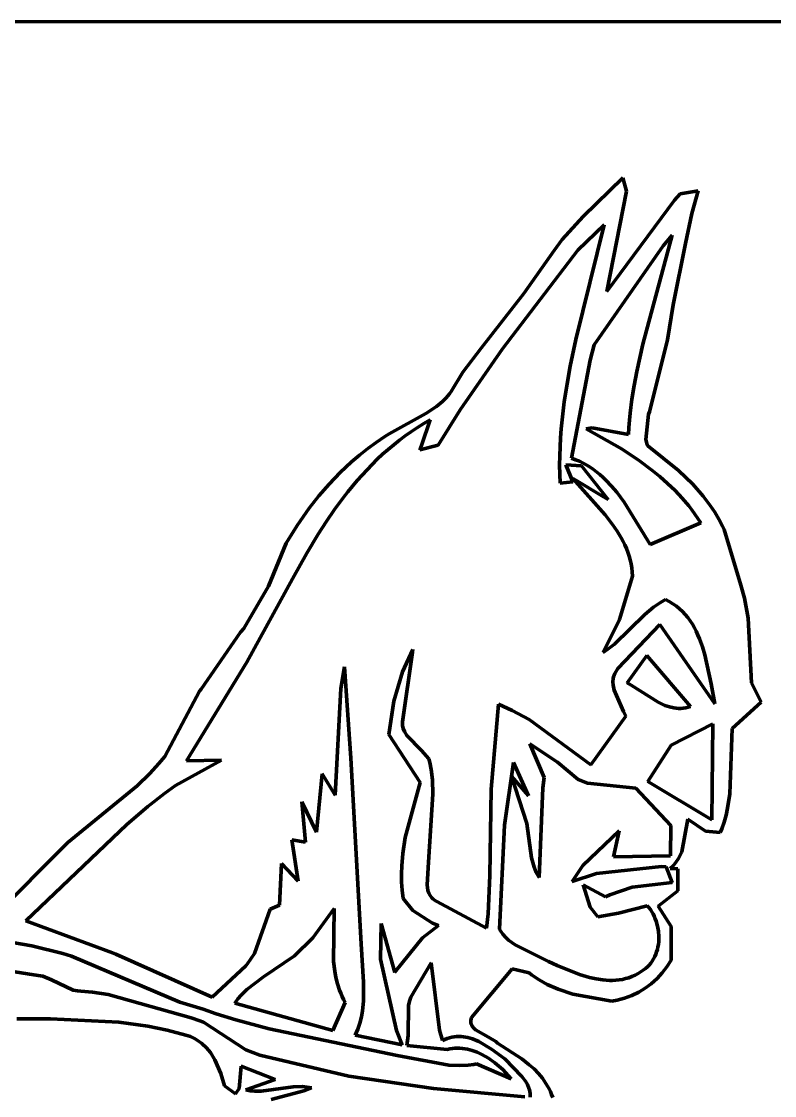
# Model space of a CAD drawing. Header units: millimetres. Extents: x 0 to 8.3, y 0 to 11.7.
# Drawn here: x 2.17 to 3.887, y 9.232 to 11.681 of the extents above; entities that cross this region are included whole.
import ezdxf

# ---------------------------------------------------------------- set-up
doc = ezdxf.new("R2010")
doc.units = ezdxf.units.MM
doc.layers.add('color#000000ff', color=7, linetype='CONTINUOUS', lineweight=100)
doc.layers.add('color#ffffffff', color=7, linetype='CONTINUOUS', lineweight=100)

msp = doc.modelspace()

# ---------------------------------------------------------------- linework, layer by layer
at = {"layer": 'color#000000ff'}
for p, q in [((3.4505, 11.2361), (3.5409, 11.3239)), ((3.5409, 11.3239), (3.5491, 11.2937)), ((3.5491, 11.2937), (3.5045, 11.0647)), ((3.6587, 11.2733), (3.6714, 11.2877)), ((3.6714, 11.2877), (3.7125, 11.2948)), ((3.7125, 11.2948), (3.6981, 11.243)), ((3.5045, 11.0647), (3.6587, 11.2733)), ((3.6981, 11.243), (3.6837, 11.1741)), ((3.403, 11.1837), (3.4505, 11.2361)), ((3.4339, 10.9557), (3.4988, 11.2168)), ((3.4988, 11.2168), (3.4385, 11.1595)), ((3.5869, 10.9451), (3.6536, 11.1935)), ((3.6536, 11.1935), (3.633, 11.1694)), ((3.3846, 11.1582), (3.403, 11.1837)), ((3.633, 11.1694), (3.4754, 10.9434)), ((3.6837, 11.1741), (3.6559, 11.0348)), ((3.4385, 11.1595), (3.2666, 10.9345)), ((3.3156, 11.0601), (3.3846, 11.1582)), ((3.2179, 10.936), (3.3156, 11.0601)), ((3.6559, 11.0348), (3.6429, 10.9546)), ((3.4212, 10.8949), (3.4339, 10.9557)), ((3.5726, 10.8825), (3.5869, 10.9451)), ((3.6429, 10.9546), (3.6016, 10.7909)), ((3.2666, 10.9345), (3.1698, 10.795)), ((3.1759, 10.8808), (3.2179, 10.936)), ((3.4754, 10.9434), (3.4669, 10.9081)), ((3.4669, 10.9081), (3.4239, 10.685)), ((3.1493, 10.837), (3.1759, 10.8808)), ((3.4138, 10.8542), (3.4212, 10.8949)), ((3.5666, 10.851), (3.5726, 10.8825)), ((3.4076, 10.8134), (3.4138, 10.8542)), ((3.5615, 10.8193), (3.5666, 10.851)), ((3.1297, 10.8143), (3.138, 10.8227)), ((3.138, 10.8227), (3.1457, 10.832)), ((3.1457, 10.832), (3.1493, 10.837)), ((3.0915, 10.7868), (3.1162, 10.8029)), ((3.1162, 10.8029), (3.1297, 10.8143)), ((3.4049, 10.7929), (3.4076, 10.8134)), ((3.5575, 10.7874), (3.5615, 10.8193)), ((3.0083, 10.7405), (3.0915, 10.7868)), ((3.1698, 10.795), (3.1195, 10.715)), ((3.4026, 10.7724), (3.4049, 10.7929)), ((3.5559, 10.7713), (3.5575, 10.7874)), ((3.5993, 10.7853), (3.5935, 10.7275)), ((3.6016, 10.7909), (3.5993, 10.7853)), ((3.0728, 10.7551), (3.0587, 10.7458)), ((3.0871, 10.764), (3.0728, 10.7551)), ((3.0815, 10.714), (3.1019, 10.7725)), ((3.1019, 10.7725), (3.0871, 10.764)), ((3.3991, 10.7313), (3.4006, 10.7519)), ((3.4006, 10.7519), (3.4026, 10.7724)), ((3.4577, 10.7519), (3.4713, 10.7539)), ((3.5395, 10.7053), (3.4577, 10.7519)), ((3.4713, 10.7539), (3.5538, 10.7391)), ((3.5538, 10.7391), (3.5547, 10.7552)), ((3.5547, 10.7552), (3.5559, 10.7713)), ((2.9783, 10.721), (2.9981, 10.7342)), ((2.9981, 10.7342), (3.0083, 10.7405)), ((3.0316, 10.7261), (3.0185, 10.7156)), ((3.045, 10.7361), (3.0316, 10.7261)), ((3.0587, 10.7458), (3.045, 10.7361)), ((3.3979, 10.7107), (3.3991, 10.7313)), ((3.5935, 10.7275), (3.5968, 10.7157)), ((2.9404, 10.6921), (2.9591, 10.707)), ((2.9591, 10.707), (2.9783, 10.721)), ((3.0058, 10.7049), (2.9933, 10.6938)), ((3.0185, 10.7156), (3.0058, 10.7049)), ((3.1195, 10.715), (3.078, 10.7038)), ((3.078, 10.7038), (3.0815, 10.714)), ((3.3972, 10.6901), (3.3979, 10.7107)), ((3.5789, 10.6792), (3.5395, 10.7053)), ((3.5968, 10.7157), (3.5979, 10.7135)), ((3.5979, 10.7135), (3.6683, 10.6571)), ((2.8963, 10.6521), (2.9223, 10.6766)), ((2.9223, 10.6766), (2.9404, 10.6921)), ((2.9811, 10.6824), (2.9692, 10.6707)), ((2.9933, 10.6938), (2.9811, 10.6824)), ((3.3969, 10.6694), (3.3972, 10.6901)), ((3.4239, 10.685), (3.433, 10.6816)), ((3.433, 10.6816), (3.4419, 10.6779)), ((3.4419, 10.6779), (3.4504, 10.6737)), ((3.6073, 10.658), (3.5789, 10.6792)), ((2.8715, 10.6261), (2.8963, 10.6521)), ((2.9576, 10.6587), (2.9463, 10.6464)), ((2.9692, 10.6707), (2.9576, 10.6587)), ((3.3971, 10.6486), (3.3969, 10.6694)), ((3.4471, 10.6678), (3.4111, 10.6702)), ((3.4111, 10.6702), (3.4269, 10.6314)), ((3.5079, 10.5905), (3.4471, 10.6678)), ((3.4504, 10.6737), (3.4586, 10.6691)), ((3.4586, 10.6691), (3.4665, 10.6642)), ((3.4665, 10.6642), (3.4742, 10.659)), ((3.4742, 10.659), (3.4816, 10.6534)), ((3.4816, 10.6534), (3.4887, 10.6476)), ((3.6255, 10.6431), (3.6073, 10.658)), ((3.6683, 10.6571), (3.7006, 10.6255)), ((2.9352, 10.6338), (2.9244, 10.6211)), ((2.9463, 10.6464), (2.9352, 10.6338)), ((3.3978, 10.6279), (3.3971, 10.6486)), ((3.4269, 10.6314), (3.3978, 10.6279)), ((3.5006, 10.5561), (3.4272, 10.639)), ((3.4272, 10.639), (3.4341, 10.6348)), ((3.4341, 10.6348), (3.4932, 10.5993)), ((3.4887, 10.6476), (3.4956, 10.6414)), ((3.4956, 10.6414), (3.5023, 10.635)), ((3.5023, 10.635), (3.5151, 10.6215)), ((3.6431, 10.6275), (3.6255, 10.6431)), ((3.66, 10.6111), (3.6431, 10.6275)), ((2.8481, 10.599), (2.8715, 10.6261)), ((2.9138, 10.6081), (2.9034, 10.5948)), ((2.9244, 10.6211), (2.9138, 10.6081)), ((3.5151, 10.6215), (3.5271, 10.6072)), ((3.5271, 10.6072), (3.5439, 10.5844)), ((3.6761, 10.5941), (3.66, 10.6111)), ((3.7006, 10.6255), (3.7243, 10.5983)), ((2.826, 10.5708), (2.8481, 10.599)), ((2.9034, 10.5948), (2.8835, 10.5678)), ((3.4932, 10.5993), (3.5079, 10.5905)), ((3.5439, 10.5844), (3.6033, 10.4883)), ((3.6913, 10.5762), (3.6761, 10.5941)), ((3.7243, 10.5983), (3.7405, 10.5768)), ((2.7986, 10.5318), (2.826, 10.5708)), ((2.8835, 10.5678), (2.8644, 10.5401)), ((3.5177, 10.5341), (3.5006, 10.5561)), ((3.6986, 10.5669), (3.6913, 10.5762)), ((3.7056, 10.5574), (3.6986, 10.5669)), ((3.7124, 10.5477), (3.7056, 10.5574)), ((3.7405, 10.5768), (3.7505, 10.5618)), ((3.7505, 10.5618), (3.7597, 10.5463)), ((2.7735, 10.4915), (2.7986, 10.5318)), ((2.8644, 10.5401), (2.8462, 10.5118)), ((3.5281, 10.5189), (3.5177, 10.5341)), ((3.6033, 10.4883), (3.719, 10.5378)), ((3.719, 10.5378), (3.7124, 10.5477)), ((3.7597, 10.5463), (3.7681, 10.5303)), ((3.7681, 10.5303), (3.772, 10.5221)), ((2.8462, 10.5118), (2.8202, 10.4686)), ((3.5376, 10.5033), (3.5281, 10.5189)), ((3.772, 10.5221), (3.8098, 10.3955)), ((2.7329, 10.3936), (2.7735, 10.4915)), ((3.5418, 10.4953), (3.5376, 10.5033)), ((3.5458, 10.4871), (3.5418, 10.4953)), ((3.5494, 10.4789), (3.5458, 10.4871)), ((2.8202, 10.4686), (2.788, 10.41)), ((3.5527, 10.4704), (3.5494, 10.4789)), ((3.5555, 10.4618), (3.5527, 10.4704)), ((3.558, 10.4531), (3.5555, 10.4618)), ((3.56, 10.4441), (3.558, 10.4531)), ((3.5615, 10.435), (3.56, 10.4441)), ((3.5625, 10.4257), (3.5615, 10.435)), ((2.788, 10.41), (2.6834, 10.2198)), ((3.5332, 10.3175), (3.5631, 10.4162)), ((3.5631, 10.4162), (3.5625, 10.4257)), ((2.677, 10.2964), (2.7329, 10.3936)), ((3.8098, 10.3955), (3.8185, 10.3656)), ((3.6381, 10.3626), (3.6268, 10.3562)), ((3.647, 10.3581), (3.6381, 10.3626)), ((3.6553, 10.353), (3.647, 10.3581)), ((3.8185, 10.3656), (3.8272, 10.32)), ((3.611, 10.3453), (3.5915, 10.3287)), ((3.6268, 10.3562), (3.611, 10.3453)), ((3.6631, 10.3476), (3.6553, 10.353)), ((3.6703, 10.3417), (3.6631, 10.3476)), ((3.6771, 10.3354), (3.6703, 10.3417)), ((3.6834, 10.3287), (3.6771, 10.3354)), ((3.4959, 10.2423), (3.5332, 10.3175)), ((3.5915, 10.3287), (3.5222, 10.261)), ((3.6892, 10.3216), (3.6834, 10.3287)), ((3.6946, 10.3142), (3.6892, 10.3216)), ((3.6996, 10.3065), (3.6946, 10.3142)), ((3.8272, 10.32), (3.8341, 10.1731)), ((2.5792, 10.1586), (2.6689, 10.288)), ((2.6689, 10.288), (2.677, 10.2964)), ((3.53, 10.2052), (3.6253, 10.306)), ((3.6253, 10.306), (3.7512, 10.1249)), ((3.7042, 10.2986), (3.6996, 10.3065)), ((3.7085, 10.2903), (3.7042, 10.2986)), ((3.7124, 10.2818), (3.7085, 10.2903)), ((3.5222, 10.261), (3.5068, 10.2493)), ((3.716, 10.2732), (3.7124, 10.2818)), ((3.7224, 10.2552), (3.716, 10.2732)), ((3.0613, 10.2431), (3.0382, 10.0837)), ((3.0387, 10.1979), (3.062, 10.2488)), ((3.062, 10.2488), (3.0613, 10.2431)), ((3.5068, 10.2493), (3.4959, 10.2423)), ((3.5957, 10.2351), (3.5509, 10.1728)), ((3.6957, 10.1188), (3.5957, 10.2351)), ((3.7279, 10.2367), (3.7224, 10.2552)), ((3.7422, 10.1704), (3.7279, 10.2367)), ((2.6834, 10.2198), (2.5457, 9.9947)), ((2.8976, 10.1599), (2.906, 10.2097)), ((2.906, 10.2097), (2.9209, 10.0009)), ((3.0185, 10.131), (3.0387, 10.1979)), ((3.5193, 10.1829), (3.5201, 10.1867)), ((3.5201, 10.1867), (3.5213, 10.1904)), ((3.5213, 10.1904), (3.5229, 10.1941)), ((3.5229, 10.1941), (3.5249, 10.1979)), ((3.5249, 10.1979), (3.5272, 10.2015)), ((3.5272, 10.2015), (3.53, 10.2052)), ((3.5185, 10.1753), (3.5193, 10.1829)), ((3.5188, 10.1677), (3.5185, 10.1753)), ((3.5211, 10.1563), (3.5188, 10.1677)), ((3.5509, 10.1728), (3.5601, 10.1675)), ((3.5601, 10.1675), (3.6219, 10.1284)), ((3.7512, 10.1249), (3.7422, 10.1704)), ((3.8341, 10.1731), (3.8562, 10.1286)), ((2.4962, 10.0048), (2.5758, 10.1536)), ((2.5758, 10.1536), (2.5792, 10.1586)), ((2.8847, 9.917), (2.8976, 10.1599)), ((3.5428, 10.1075), (3.5211, 10.1563)), ((3.007, 10.0549), (3.0185, 10.131)), ((3.2405, 9.9308), (3.2571, 10.1242)), ((3.2571, 10.1242), (3.289, 10.11)), ((3.6219, 10.1284), (3.6369, 10.1215)), ((3.6369, 10.1215), (3.6471, 10.1181)), ((3.6471, 10.1181), (3.6576, 10.1157)), ((3.6576, 10.1157), (3.6628, 10.115)), ((3.6628, 10.115), (3.6682, 10.1147)), ((3.6682, 10.1147), (3.6736, 10.1147)), ((3.6736, 10.1147), (3.679, 10.1151)), ((3.679, 10.1151), (3.6845, 10.1159)), ((3.6845, 10.1159), (3.6901, 10.1171)), ((3.6901, 10.1171), (3.6957, 10.1188)), ((3.8562, 10.1286), (3.7907, 10.0685)), ((3.289, 10.11), (3.3272, 10.089)), ((3.3272, 10.089), (3.4684, 9.9859)), ((3.4684, 9.9859), (3.5475, 10.0969)), ((3.5475, 10.0969), (3.5428, 10.1075)), ((3.0382, 10.0837), (3.0384, 10.0797)), ((3.0384, 10.0797), (3.0388, 10.0758)), ((3.0388, 10.0758), (3.0404, 10.0686)), ((3.0404, 10.0686), (3.0429, 10.0618)), ((3.7463, 10.0792), (3.651, 10.0304)), ((3.7442, 9.8604), (3.7463, 10.0792)), ((3.7907, 10.0685), (3.7847, 9.9198)), ((3.0791, 9.9459), (3.007, 10.0549)), ((3.0429, 10.0618), (3.0482, 10.0526)), ((3.0482, 10.0526), (3.0818, 10.0187)), ((3.0818, 10.0187), (3.0987, 9.9996)), ((3.3289, 10.0336), (3.3617, 9.9568)), ((3.3921, 9.9922), (3.3289, 10.0336)), ((3.651, 10.0304), (3.5978, 9.9476)), ((2.4831, 9.989), (2.4962, 10.0048)), ((2.6256, 9.9969), (2.5212, 9.939)), ((2.5457, 9.9947), (2.6256, 9.9969)), ((2.9209, 10.0009), (2.9439, 9.5782)), ((3.0987, 9.9996), (3.1006, 9.9916)), ((3.1006, 9.9916), (3.1037, 9.9756)), ((3.2919, 9.9912), (3.2713, 9.848)), ((3.3256, 9.9155), (3.2919, 9.9912)), ((3.4389, 9.9522), (3.3921, 9.9922)), ((2.4331, 9.9383), (2.4624, 9.9665)), ((2.4624, 9.9665), (2.4831, 9.989)), ((2.8426, 9.8327), (2.8553, 9.9656)), ((2.8553, 9.9656), (2.8847, 9.917)), ((3.1037, 9.9756), (3.1066, 9.9514)), ((3.045, 9.8201), (3.0791, 9.9459)), ((3.1066, 9.9514), (3.1079, 9.9189)), ((3.3221, 9.852), (3.2875, 9.9604)), ((3.2875, 9.9604), (3.3256, 9.9155)), ((3.3617, 9.9568), (3.3585, 9.9334)), ((3.4604, 9.9443), (3.4389, 9.9522)), ((3.5703, 9.933), (3.4604, 9.9443)), ((3.5978, 9.9476), (3.7442, 9.8604)), ((2.2756, 9.8089), (2.4331, 9.9383)), ((2.4954, 9.9202), (2.4579, 9.8909)), ((2.5212, 9.939), (2.4954, 9.9202)), ((3.1079, 9.9189), (3.0981, 9.7641)), ((3.2377, 9.7337), (3.2405, 9.9308)), ((3.3585, 9.9334), (3.3505, 9.729)), ((3.6504, 9.8473), (3.5703, 9.933)), ((3.7847, 9.9198), (3.7799, 9.8873)), ((2.8171, 9.8098), (2.8092, 9.9017)), ((2.8092, 9.9017), (2.8426, 9.8327)), ((2.4579, 9.8909), (2.4095, 9.8497)), ((3.7764, 9.8712), (3.7719, 9.8554)), ((3.7799, 9.8873), (3.7764, 9.8712)), ((2.4095, 9.8497), (2.1799, 9.63)), ((3.2713, 9.848), (3.2596, 9.6116)), ((3.3331, 9.7736), (3.3221, 9.852)), ((3.6499, 9.7786), (3.6504, 9.8473)), ((3.6896, 9.8619), (3.6752, 9.7875)), ((3.7299, 9.835), (3.6896, 9.8619)), ((3.7719, 9.8554), (3.7665, 9.8397)), ((3.0392, 9.7834), (3.045, 9.8201)), ((3.4499, 9.7564), (3.5325, 9.8356)), ((3.5325, 9.8356), (3.5194, 9.7758)), ((3.7633, 9.832), (3.7299, 9.835)), ((3.7665, 9.8397), (3.7633, 9.832)), ((2.1052, 9.6386), (2.2756, 9.8089)), ((2.8006, 9.7207), (2.786, 9.8146)), ((2.786, 9.8146), (2.8171, 9.8098)), ((3.0367, 9.7557), (3.0392, 9.7834)), ((3.3385, 9.7525), (3.3331, 9.7736)), ((3.5194, 9.7758), (3.6499, 9.7786)), ((3.6683, 9.7726), (3.6613, 9.7622)), ((3.6752, 9.7875), (3.6683, 9.7726)), ((2.7577, 9.6658), (2.7629, 9.7609)), ((2.7629, 9.7609), (2.8006, 9.7207)), ((3.036, 9.7372), (3.0367, 9.7557)), ((3.0981, 9.7641), (3.0948, 9.7127)), ((3.3435, 9.7405), (3.3385, 9.7525)), ((3.4256, 9.7201), (3.4499, 9.7564)), ((3.6291, 9.754), (3.4812, 9.7383)), ((3.6401, 9.7533), (3.6291, 9.754)), ((3.6533, 9.7176), (3.6401, 9.7533)), ((3.6557, 9.7557), (3.6491, 9.7497)), ((3.6491, 9.7497), (3.6664, 9.7488)), ((3.6613, 9.7622), (3.6557, 9.7557)), ((3.6664, 9.7488), (3.6668, 9.6989)), ((3.0363, 9.7187), (3.036, 9.7372)), ((3.234, 9.6464), (3.2377, 9.7337)), ((3.3479, 9.7328), (3.3435, 9.7405)), ((3.3505, 9.729), (3.3479, 9.7328)), ((3.4812, 9.7383), (3.4256, 9.7201)), ((3.0375, 9.7001), (3.0363, 9.7187)), ((3.0399, 9.6815), (3.0375, 9.7001)), ((3.0948, 9.7127), (3.0966, 9.6996)), ((3.0966, 9.6996), (3.0985, 9.6936)), ((3.4666, 9.6618), (3.4509, 9.7127)), ((3.4509, 9.7127), (3.5014, 9.6852)), ((3.5113, 9.6899), (3.5623, 9.7073)), ((3.5623, 9.7073), (3.6533, 9.7176)), ((3.6668, 9.6989), (3.6216, 9.664)), ((3.0624, 9.6538), (3.0399, 9.6815)), ((3.0985, 9.6936), (3.1014, 9.6879)), ((3.1014, 9.6879), (3.1054, 9.6828)), ((3.1054, 9.6828), (3.1078, 9.6804)), ((3.1078, 9.6804), (3.1105, 9.6783)), ((3.1105, 9.6783), (3.1135, 9.6762)), ((3.1135, 9.6762), (3.1168, 9.6744)), ((3.1168, 9.6744), (3.2303, 9.6137)), ((3.5014, 9.6852), (3.5113, 9.6899)), ((2.7009, 9.5557), (2.7369, 9.6566)), ((2.7369, 9.6566), (2.7577, 9.6658)), ((2.883, 9.6587), (2.8342, 9.5914)), ((2.8815, 9.5378), (2.883, 9.6587)), ((3.1071, 9.6249), (3.0624, 9.6538)), ((3.4842, 9.6395), (3.4666, 9.6618)), ((3.5313, 9.6481), (3.4842, 9.6395)), ((3.5968, 9.6647), (3.5313, 9.6481)), ((3.6005, 9.6604), (3.5968, 9.6647)), ((3.6039, 9.6558), (3.6005, 9.6604)), ((3.6071, 9.6509), (3.6039, 9.6558)), ((3.61, 9.6459), (3.6071, 9.6509)), ((3.6216, 9.664), (3.6514, 9.6177)), ((2.1799, 9.63), (2.3771, 9.557)), ((2.988, 9.5431), (2.99, 9.6244)), ((2.99, 9.6244), (3.0207, 9.5123)), ((3.1205, 9.6197), (3.1071, 9.6249)), ((3.2303, 9.6137), (3.234, 9.6464)), ((3.6126, 9.6406), (3.61, 9.6459)), ((3.615, 9.6352), (3.6126, 9.6406)), ((3.617, 9.6297), (3.615, 9.6352)), ((3.6203, 9.6182), (3.617, 9.6297)), ((3.0839, 9.5918), (3.1205, 9.6197)), ((3.2596, 9.6116), (3.2621, 9.6074)), ((3.2621, 9.6074), (3.2675, 9.5997)), ((3.2675, 9.5997), (3.2736, 9.5928)), ((3.6223, 9.6064), (3.6203, 9.6182)), ((3.6232, 9.5944), (3.6223, 9.6064)), ((3.6514, 9.6177), (3.6512, 9.5404)), ((2.1932, 9.5736), (2.1316, 9.5839)), ((2.8342, 9.5914), (2.792, 9.5508)), ((2.9439, 9.5782), (2.9499, 9.4906)), ((3.0234, 9.5166), (3.0839, 9.5918)), ((3.2736, 9.5928), (3.2804, 9.5865)), ((3.2804, 9.5865), (3.2953, 9.5757)), ((3.2953, 9.5757), (3.3712, 9.5379)), ((3.6211, 9.5708), (3.6221, 9.5766)), ((3.6221, 9.5766), (3.6228, 9.5825)), ((3.6228, 9.5825), (3.6231, 9.5885)), ((3.6231, 9.5885), (3.6232, 9.5944)), ((2.264, 9.556), (2.1932, 9.5736)), ((2.2839, 9.55), (2.264, 9.556)), ((2.5306, 9.4452), (2.2839, 9.55)), ((2.3771, 9.557), (2.3851, 9.5539)), ((2.3851, 9.5539), (2.6048, 9.4559)), ((2.6846, 9.5313), (2.7009, 9.5557)), ((2.792, 9.5508), (2.7218, 9.5027)), ((3.6138, 9.5486), (3.6161, 9.5539)), ((3.6161, 9.5539), (3.6181, 9.5594)), ((3.6181, 9.5594), (3.6198, 9.565)), ((3.6198, 9.565), (3.6211, 9.5708)), ((2.0267, 9.5331), (2.2074, 9.5059)), ((2.6048, 9.4559), (2.6814, 9.5275)), ((2.6814, 9.5275), (2.6846, 9.5313)), ((2.884, 9.5155), (2.8815, 9.5378)), ((3.0248, 9.3799), (2.988, 9.5431)), ((3.1038, 9.5348), (3.0577, 9.4566)), ((3.1228, 9.381), (3.1038, 9.5348)), ((3.3712, 9.5379), (3.3916, 9.5286)), ((3.3916, 9.5286), (3.4423, 9.508)), ((3.5925, 9.5213), (3.597, 9.5252)), ((3.597, 9.5252), (3.601, 9.5294)), ((3.601, 9.5294), (3.6048, 9.5338)), ((3.6048, 9.5338), (3.6081, 9.5385)), ((3.6081, 9.5385), (3.6111, 9.5435)), ((3.6111, 9.5435), (3.6138, 9.5486)), ((3.6417, 9.5253), (3.6309, 9.5114)), ((3.6512, 9.5404), (3.6417, 9.5253)), ((2.2074, 9.5059), (2.2182, 9.5039)), ((2.2182, 9.5039), (2.2384, 9.496)), ((2.7218, 9.5027), (2.6833, 9.4736)), ((2.8867, 9.5008), (2.884, 9.5155)), ((2.8904, 9.4863), (2.8867, 9.5008)), ((3.0207, 9.5123), (3.0234, 9.5166)), ((3.289, 9.521), (3.196, 9.4098)), ((3.3273, 9.5117), (3.289, 9.521)), ((3.3329, 9.5073), (3.3273, 9.5117)), ((3.3502, 9.4956), (3.3329, 9.5073)), ((3.4423, 9.508), (3.4648, 9.5012)), ((3.4648, 9.5012), (3.48, 9.4978)), ((3.5474, 9.4986), (3.5546, 9.5007)), ((3.5546, 9.5007), (3.5617, 9.5033)), ((3.5617, 9.5033), (3.5688, 9.5065)), ((3.5688, 9.5065), (3.5757, 9.5102)), ((3.5757, 9.5102), (3.5825, 9.5144)), ((3.5825, 9.5144), (3.5877, 9.5177)), ((3.5877, 9.5177), (3.5925, 9.5213)), ((3.6309, 9.5114), (3.619, 9.4986)), ((2.2384, 9.496), (2.2871, 9.4725)), ((2.8951, 9.4721), (2.8904, 9.4863)), ((2.9499, 9.4906), (2.9498, 9.4469)), ((3.3684, 9.4854), (3.3502, 9.4956)), ((3.3938, 9.4742), (3.3684, 9.4854)), ((3.48, 9.4978), (3.4952, 9.4955)), ((3.4952, 9.4955), (3.5027, 9.4948)), ((3.5027, 9.4948), (3.5103, 9.4945)), ((3.5103, 9.4945), (3.5178, 9.4945)), ((3.5178, 9.4945), (3.5253, 9.4949)), ((3.5253, 9.4949), (3.5327, 9.4957)), ((3.5327, 9.4957), (3.5401, 9.4969)), ((3.5401, 9.4969), (3.5474, 9.4986)), ((3.5921, 9.4766), (3.5772, 9.4677)), ((3.606, 9.487), (3.5921, 9.4766)), ((3.619, 9.4986), (3.606, 9.487)), ((2.2871, 9.4725), (2.2977, 9.4705)), ((2.2977, 9.4705), (2.3051, 9.4702)), ((2.3051, 9.4702), (2.3319, 9.4678)), ((2.3319, 9.4678), (2.3672, 9.4624)), ((2.3672, 9.4624), (2.5563, 9.4089)), ((2.6631, 9.4521), (2.6563, 9.4425)), ((2.6707, 9.4611), (2.6631, 9.4521)), ((2.6833, 9.4736), (2.6707, 9.4611)), ((2.8978, 9.4651), (2.8951, 9.4721)), ((2.9009, 9.4581), (2.8978, 9.4651)), ((2.9043, 9.4512), (2.9009, 9.4581)), ((3.0577, 9.4566), (3.0549, 9.4493)), ((3.4269, 9.4633), (3.3938, 9.4742)), ((3.5162, 9.4474), (3.4269, 9.4633)), ((3.545, 9.4541), (3.5279, 9.4495)), ((3.5615, 9.4601), (3.545, 9.4541)), ((3.5772, 9.4677), (3.5615, 9.4601)), ((2.5842, 9.4289), (2.5306, 9.4452)), ((2.6138, 9.4185), (2.5842, 9.4289)), ((2.6563, 9.4425), (2.8795, 9.3799)), ((2.8795, 9.3799), (2.9081, 9.4444)), ((2.9081, 9.4444), (2.9043, 9.4512)), ((2.9498, 9.4469), (2.9475, 9.4253)), ((3.0522, 9.4382), (3.0514, 9.3692)), ((3.0549, 9.4493), (3.0522, 9.4382)), ((3.5279, 9.4495), (3.5162, 9.4474)), ((2.2357, 9.4071), (2.1592, 9.4071)), ((2.3916, 9.3995), (2.2357, 9.4071)), ((2.5563, 9.4089), (2.5613, 9.4076)), ((2.5613, 9.4076), (2.585, 9.3989)), ((2.6587, 9.4044), (2.6138, 9.4185)), ((2.7344, 9.3842), (2.6587, 9.4044)), ((2.9449, 9.4112), (2.9412, 9.3971)), ((2.9475, 9.4253), (2.9449, 9.4112)), ((3.1946, 9.4033), (3.1945, 9.4003)), ((3.1951, 9.4065), (3.1946, 9.4033)), ((3.196, 9.4098), (3.1951, 9.4065)), ((2.4579, 9.3902), (2.3916, 9.3995)), ((2.5015, 9.3813), (2.4579, 9.3902)), ((2.5447, 9.3698), (2.5015, 9.3813)), ((2.585, 9.3989), (2.6816, 9.3359)), ((3.0263, 9.3235), (2.7344, 9.3842)), ((2.9364, 9.3833), (2.9336, 9.3765)), ((2.9412, 9.3971), (2.9364, 9.3833)), ((3.0381, 9.3475), (3.0248, 9.3799)), ((3.1299, 9.3573), (3.1228, 9.381)), ((3.1945, 9.4003), (3.1947, 9.3975)), ((3.1947, 9.3975), (3.1954, 9.3949)), ((3.1954, 9.3949), (3.1963, 9.3924)), ((3.1963, 9.3924), (3.1976, 9.39)), ((3.1976, 9.39), (3.201, 9.3856)), ((3.201, 9.3856), (3.2054, 9.3817)), ((3.2054, 9.3817), (3.2347, 9.3653)), ((2.5553, 9.3665), (2.5447, 9.3698)), ((2.5645, 9.362), (2.5553, 9.3665)), ((2.5729, 9.3568), (2.5645, 9.362)), ((2.5807, 9.3509), (2.5729, 9.3568)), ((2.9336, 9.3765), (2.9304, 9.3697)), ((2.9304, 9.3697), (3.0381, 9.3475)), ((3.0514, 9.3692), (3.0484, 9.3464)), ((3.1352, 9.3599), (3.1299, 9.3573)), ((3.1406, 9.3621), (3.1352, 9.3599)), ((3.1459, 9.3638), (3.1406, 9.3621)), ((3.1512, 9.3651), (3.1459, 9.3638)), ((3.1565, 9.366), (3.1512, 9.3651)), ((3.1618, 9.3666), (3.1565, 9.366)), ((3.1671, 9.3667), (3.1618, 9.3666)), ((3.1723, 9.3666), (3.1671, 9.3667)), ((3.1775, 9.366), (3.1723, 9.3666)), ((3.1877, 9.3641), (3.1775, 9.366)), ((3.1979, 9.3611), (3.1877, 9.3641)), ((3.2128, 9.3549), (3.1979, 9.3611)), ((3.2413, 9.338), (3.2128, 9.3549)), ((3.2347, 9.3653), (3.2513, 9.3553)), ((3.2513, 9.3553), (3.2555, 9.3514)), ((2.5912, 9.341), (2.5807, 9.3509)), ((2.6004, 9.3299), (2.5912, 9.341)), ((2.6108, 9.3136), (2.6004, 9.3299)), ((2.6816, 9.3359), (2.7128, 9.3239)), ((3.0484, 9.3464), (3.1407, 9.3373)), ((3.1407, 9.3373), (3.1465, 9.3386)), ((3.1465, 9.3386), (3.1522, 9.3394)), ((3.1522, 9.3394), (3.158, 9.34)), ((3.158, 9.34), (3.1637, 9.3401)), ((3.1637, 9.3401), (3.1694, 9.34)), ((3.1694, 9.34), (3.1751, 9.3395)), ((3.1751, 9.3395), (3.1864, 9.3377)), ((3.1864, 9.3377), (3.1976, 9.3347)), ((3.1976, 9.3347), (3.2085, 9.3308)), ((3.2085, 9.3308), (3.2191, 9.3259)), ((3.272, 9.3154), (3.2413, 9.338)), ((3.2555, 9.3514), (3.3106, 9.3159)), ((2.6244, 9.2823), (2.6108, 9.3136)), ((2.7128, 9.3239), (2.9161, 9.2764)), ((3.1445, 9.3013), (3.0263, 9.3235)), ((3.2073, 9.3045), (3.201, 9.3031)), ((3.2865, 9.2703), (3.2073, 9.3045)), ((3.2191, 9.3259), (3.2346, 9.3171)), ((3.2346, 9.3171), (3.2492, 9.3068)), ((3.2492, 9.3068), (3.2671, 9.2913)), ((3.3107, 9.2756), (3.272, 9.3154)), ((3.3106, 9.3159), (3.3277, 9.3023)), ((2.6323, 9.2539), (2.6244, 9.2823)), ((2.6704, 9.2993), (2.6657, 9.2484)), ((2.7478, 9.2682), (2.6704, 9.2993)), ((3.1695, 9.3002), (3.1445, 9.3013)), ((3.1884, 9.3013), (3.1695, 9.3002)), ((3.201, 9.3031), (3.1884, 9.3013)), ((3.2671, 9.2913), (3.2865, 9.2703)), ((3.3277, 9.3023), (3.3385, 9.2925)), ((3.3385, 9.2925), (3.3485, 9.2823)), ((3.3485, 9.2823), (3.3576, 9.2714)), ((2.6816, 9.245), (2.7478, 9.2682)), ((2.9161, 9.2764), (3.1093, 9.2479)), ((3.3189, 9.2646), (3.3107, 9.2756)), ((3.3234, 9.257), (3.3189, 9.2646)), ((3.3268, 9.2491), (3.3234, 9.257)), ((3.3576, 9.2714), (3.3618, 9.2657)), ((3.3618, 9.2657), (3.3658, 9.2598)), ((3.3658, 9.2598), (3.3695, 9.2537)), ((2.658, 9.2362), (2.6323, 9.2539)), ((2.6657, 9.2484), (2.658, 9.2362)), ((2.6914, 9.2428), (2.6816, 9.245)), ((2.7013, 9.2417), (2.6914, 9.2428)), ((2.7165, 9.2417), (2.7013, 9.2417)), ((2.7893, 9.2517), (2.7165, 9.2417)), ((2.7387, 9.2233), (2.8133, 9.2426)), ((2.8103, 9.2523), (2.7893, 9.2517)), ((2.8207, 9.2514), (2.8103, 9.2523)), ((2.8133, 9.2426), (2.831, 9.2494)), ((2.831, 9.2494), (2.8207, 9.2514)), ((3.1093, 9.2479), (3.3178, 9.2294)), ((3.3281, 9.245), (3.3268, 9.2491)), ((3.329, 9.2409), (3.3281, 9.245)), ((3.3296, 9.2367), (3.329, 9.2409)), ((3.3298, 9.2324), (3.3296, 9.2367)), ((3.3296, 9.2281), (3.3298, 9.2324)), ((3.3695, 9.2537), (3.3729, 9.2475)), ((3.3729, 9.2475), (3.376, 9.2411)), ((3.376, 9.2411), (3.3787, 9.2345)), ((3.3787, 9.2345), (3.3811, 9.2277))]:
    msp.add_line(p, q, dxfattribs=at)
at = {"layer": 'color#ffffffff'}
for p, q in [((0, 11.6806), (8.2639, 11.6806)), ((3.5409, 11.3239), (3.4505, 11.2361)), ((3.5491, 11.2937), (3.5409, 11.3239)), ((3.5045, 11.0647), (3.5491, 11.2937)), ((3.6714, 11.2877), (3.6587, 11.2733)), ((3.7125, 11.2948), (3.6714, 11.2877)), ((3.6981, 11.243), (3.7125, 11.2948)), ((3.6587, 11.2733), (3.5045, 11.0647)), ((3.6837, 11.1741), (3.6981, 11.243)), ((3.4505, 11.2361), (3.403, 11.1837)), ((3.4988, 11.2168), (3.4339, 10.9557)), ((3.4385, 11.1595), (3.4988, 11.2168)), ((3.6536, 11.1935), (3.5869, 10.9451)), ((3.633, 11.1694), (3.6536, 11.1935)), ((3.403, 11.1837), (3.3846, 11.1582)), ((3.4754, 10.9434), (3.633, 11.1694)), ((3.6559, 11.0348), (3.6837, 11.1741)), ((3.2666, 10.9345), (3.4385, 11.1595)), ((3.3846, 11.1582), (3.3156, 11.0601)), ((3.3156, 11.0601), (3.2179, 10.936)), ((3.6429, 10.9546), (3.6559, 11.0348)), ((3.4339, 10.9557), (3.4212, 10.8949)), ((3.5869, 10.9451), (3.5726, 10.8825)), ((3.6016, 10.7909), (3.6429, 10.9546)), ((3.1698, 10.795), (3.2666, 10.9345)), ((3.2179, 10.936), (3.1759, 10.8808)), ((3.4669, 10.9081), (3.4754, 10.9434)), ((3.4239, 10.685), (3.4669, 10.9081)), ((3.1759, 10.8808), (3.1493, 10.837)), ((3.4212, 10.8949), (3.4138, 10.8542)), ((3.5726, 10.8825), (3.5666, 10.851)), ((3.4138, 10.8542), (3.4076, 10.8134)), ((3.5666, 10.851), (3.5615, 10.8193)), ((3.138, 10.8227), (3.1297, 10.8143)), ((3.1457, 10.832), (3.138, 10.8227)), ((3.1493, 10.837), (3.1457, 10.832)), ((3.1162, 10.8029), (3.0915, 10.7868)), ((3.1297, 10.8143), (3.1162, 10.8029)), ((3.4076, 10.8134), (3.4049, 10.7929)), ((3.5615, 10.8193), (3.5575, 10.7874)), ((3.0915, 10.7868), (3.0083, 10.7405)), ((3.1195, 10.715), (3.1698, 10.795)), ((3.4049, 10.7929), (3.4026, 10.7724)), ((3.5575, 10.7874), (3.5559, 10.7713)), ((3.5935, 10.7275), (3.5993, 10.7853)), ((3.5993, 10.7853), (3.6016, 10.7909)), ((3.0587, 10.7458), (3.0728, 10.7551)), ((3.0728, 10.7551), (3.0871, 10.764)), ((3.1019, 10.7725), (3.0815, 10.714)), ((3.0871, 10.764), (3.1019, 10.7725)), ((3.4006, 10.7519), (3.3991, 10.7313)), ((3.4026, 10.7724), (3.4006, 10.7519)), ((3.4713, 10.7539), (3.4577, 10.7519)), ((3.4577, 10.7519), (3.5395, 10.7053)), ((3.5538, 10.7391), (3.4713, 10.7539)), ((3.5547, 10.7552), (3.5538, 10.7391)), ((3.5559, 10.7713), (3.5547, 10.7552)), ((2.9981, 10.7342), (2.9783, 10.721)), ((3.0083, 10.7405), (2.9981, 10.7342)), ((3.0185, 10.7156), (3.0316, 10.7261)), ((3.0316, 10.7261), (3.045, 10.7361)), ((3.045, 10.7361), (3.0587, 10.7458)), ((3.3991, 10.7313), (3.3979, 10.7107)), ((3.5968, 10.7157), (3.5935, 10.7275)), ((2.9591, 10.707), (2.9404, 10.6921)), ((2.9783, 10.721), (2.9591, 10.707)), ((2.9933, 10.6938), (3.0058, 10.7049)), ((3.0058, 10.7049), (3.0185, 10.7156)), ((3.078, 10.7038), (3.1195, 10.715)), ((3.0815, 10.714), (3.078, 10.7038)), ((3.3979, 10.7107), (3.3972, 10.6901)), ((3.5395, 10.7053), (3.5789, 10.6792)), ((3.5979, 10.7135), (3.5968, 10.7157)), ((3.6683, 10.6571), (3.5979, 10.7135)), ((2.9223, 10.6766), (2.8963, 10.6521)), ((2.9404, 10.6921), (2.9223, 10.6766)), ((2.9692, 10.6707), (2.9811, 10.6824)), ((2.9811, 10.6824), (2.9933, 10.6938)), ((3.3972, 10.6901), (3.3969, 10.6694)), ((3.433, 10.6816), (3.4239, 10.685)), ((3.4419, 10.6779), (3.433, 10.6816)), ((3.4504, 10.6737), (3.4419, 10.6779)), ((3.5789, 10.6792), (3.6073, 10.658)), ((2.8963, 10.6521), (2.8715, 10.6261)), ((2.9463, 10.6464), (2.9576, 10.6587)), ((2.9576, 10.6587), (2.9692, 10.6707)), ((3.3969, 10.6694), (3.3971, 10.6486)), ((3.4269, 10.6314), (3.4111, 10.6702)), ((3.4111, 10.6702), (3.4471, 10.6678)), ((3.4471, 10.6678), (3.5079, 10.5905)), ((3.4586, 10.6691), (3.4504, 10.6737)), ((3.4665, 10.6642), (3.4586, 10.6691)), ((3.4742, 10.659), (3.4665, 10.6642)), ((3.4816, 10.6534), (3.4742, 10.659)), ((3.4887, 10.6476), (3.4816, 10.6534)), ((3.6073, 10.658), (3.6255, 10.6431)), ((3.7006, 10.6255), (3.6683, 10.6571)), ((2.9244, 10.6211), (2.9352, 10.6338)), ((2.9352, 10.6338), (2.9463, 10.6464)), ((3.3971, 10.6486), (3.3978, 10.6279)), ((3.3978, 10.6279), (3.4269, 10.6314)), ((3.4341, 10.6348), (3.4272, 10.639)), ((3.4272, 10.639), (3.5006, 10.5561)), ((3.4932, 10.5993), (3.4341, 10.6348)), ((3.4956, 10.6414), (3.4887, 10.6476)), ((3.5023, 10.635), (3.4956, 10.6414)), ((3.5151, 10.6215), (3.5023, 10.635)), ((3.6255, 10.6431), (3.6431, 10.6275)), ((3.6431, 10.6275), (3.66, 10.6111)), ((2.8715, 10.6261), (2.8481, 10.599)), ((2.9034, 10.5948), (2.9138, 10.6081)), ((2.9138, 10.6081), (2.9244, 10.6211)), ((3.5271, 10.6072), (3.5151, 10.6215)), ((3.5439, 10.5844), (3.5271, 10.6072)), ((3.66, 10.6111), (3.6761, 10.5941)), ((3.7243, 10.5983), (3.7006, 10.6255)), ((2.8481, 10.599), (2.826, 10.5708)), ((2.8835, 10.5678), (2.9034, 10.5948)), ((3.5079, 10.5905), (3.4932, 10.5993)), ((3.6033, 10.4883), (3.5439, 10.5844)), ((3.6761, 10.5941), (3.6913, 10.5762)), ((3.7405, 10.5768), (3.7243, 10.5983)), ((2.826, 10.5708), (2.7986, 10.5318)), ((2.8644, 10.5401), (2.8835, 10.5678)), ((3.5006, 10.5561), (3.5177, 10.5341)), ((3.6913, 10.5762), (3.6986, 10.5669)), ((3.6986, 10.5669), (3.7056, 10.5574)), ((3.7056, 10.5574), (3.7124, 10.5477)), ((3.7505, 10.5618), (3.7405, 10.5768)), ((3.7597, 10.5463), (3.7505, 10.5618)), ((2.7986, 10.5318), (2.7735, 10.4915)), ((2.8462, 10.5118), (2.8644, 10.5401)), ((3.5177, 10.5341), (3.5281, 10.5189)), ((3.719, 10.5378), (3.6033, 10.4883)), ((3.7124, 10.5477), (3.719, 10.5378)), ((3.7681, 10.5303), (3.7597, 10.5463)), ((3.772, 10.5221), (3.7681, 10.5303)), ((2.8202, 10.4686), (2.8462, 10.5118)), ((3.5281, 10.5189), (3.5376, 10.5033)), ((3.8098, 10.3955), (3.772, 10.5221)), ((2.7735, 10.4915), (2.7329, 10.3936)), ((3.5376, 10.5033), (3.5418, 10.4953)), ((3.5418, 10.4953), (3.5458, 10.4871)), ((3.5458, 10.4871), (3.5494, 10.4789)), ((2.788, 10.41), (2.8202, 10.4686)), ((3.5494, 10.4789), (3.5527, 10.4704)), ((3.5527, 10.4704), (3.5555, 10.4618)), ((3.5555, 10.4618), (3.558, 10.4531)), ((3.558, 10.4531), (3.56, 10.4441)), ((3.56, 10.4441), (3.5615, 10.435)), ((3.5615, 10.435), (3.5625, 10.4257)), ((2.6834, 10.2198), (2.788, 10.41)), ((3.5631, 10.4162), (3.5332, 10.3175)), ((3.5625, 10.4257), (3.5631, 10.4162)), ((2.7329, 10.3936), (2.677, 10.2964)), ((3.8185, 10.3656), (3.8098, 10.3955)), ((3.6268, 10.3562), (3.6381, 10.3626)), ((3.6381, 10.3626), (3.647, 10.3581)), ((3.647, 10.3581), (3.6553, 10.353)), ((3.8272, 10.32), (3.8185, 10.3656)), ((3.5915, 10.3287), (3.611, 10.3453)), ((3.611, 10.3453), (3.6268, 10.3562)), ((3.6553, 10.353), (3.6631, 10.3476)), ((3.6631, 10.3476), (3.6703, 10.3417)), ((3.6703, 10.3417), (3.6771, 10.3354)), ((3.6771, 10.3354), (3.6834, 10.3287)), ((3.5332, 10.3175), (3.4959, 10.2423)), ((3.5222, 10.261), (3.5915, 10.3287)), ((3.6834, 10.3287), (3.6892, 10.3216)), ((3.6892, 10.3216), (3.6946, 10.3142)), ((3.6946, 10.3142), (3.6996, 10.3065)), ((3.8341, 10.1731), (3.8272, 10.32)), ((2.6689, 10.288), (2.5792, 10.1586)), ((2.677, 10.2964), (2.6689, 10.288)), ((3.6253, 10.306), (3.53, 10.2052)), ((3.7512, 10.1249), (3.6253, 10.306)), ((3.6996, 10.3065), (3.7042, 10.2986)), ((3.7042, 10.2986), (3.7085, 10.2903)), ((3.7085, 10.2903), (3.7124, 10.2818)), ((3.5068, 10.2493), (3.5222, 10.261)), ((3.7124, 10.2818), (3.716, 10.2732)), ((3.716, 10.2732), (3.7224, 10.2552)), ((3.0382, 10.0837), (3.0613, 10.2431)), ((3.062, 10.2488), (3.0387, 10.1979)), ((3.0613, 10.2431), (3.062, 10.2488)), ((3.4959, 10.2423), (3.5068, 10.2493)), ((3.5509, 10.1728), (3.5957, 10.2351)), ((3.5957, 10.2351), (3.6957, 10.1188)), ((3.7224, 10.2552), (3.7279, 10.2367)), ((3.7279, 10.2367), (3.7422, 10.1704)), ((2.5457, 9.9947), (2.6834, 10.2198)), ((2.906, 10.2097), (2.8976, 10.1599)), ((2.9209, 10.0009), (2.906, 10.2097)), ((3.0387, 10.1979), (3.0185, 10.131)), ((3.5201, 10.1867), (3.5193, 10.1829)), ((3.5213, 10.1904), (3.5201, 10.1867)), ((3.5229, 10.1941), (3.5213, 10.1904)), ((3.5249, 10.1979), (3.5229, 10.1941)), ((3.5272, 10.2015), (3.5249, 10.1979)), ((3.53, 10.2052), (3.5272, 10.2015)), ((3.5193, 10.1829), (3.5185, 10.1753)), ((3.5185, 10.1753), (3.5188, 10.1677)), ((3.5188, 10.1677), (3.5211, 10.1563)), ((3.5601, 10.1675), (3.5509, 10.1728)), ((3.6219, 10.1284), (3.5601, 10.1675)), ((3.7422, 10.1704), (3.7512, 10.1249)), ((3.8562, 10.1286), (3.8341, 10.1731)), ((2.5758, 10.1536), (2.4962, 10.0048)), ((2.5792, 10.1586), (2.5758, 10.1536)), ((2.8976, 10.1599), (2.8847, 9.917)), ((3.5211, 10.1563), (3.5428, 10.1075)), ((3.0185, 10.131), (3.007, 10.0549)), ((3.2571, 10.1242), (3.2405, 9.9308)), ((3.289, 10.11), (3.2571, 10.1242)), ((3.6369, 10.1215), (3.6219, 10.1284)), ((3.6471, 10.1181), (3.6369, 10.1215)), ((3.6576, 10.1157), (3.6471, 10.1181)), ((3.6628, 10.115), (3.6576, 10.1157)), ((3.6682, 10.1147), (3.6628, 10.115)), ((3.6736, 10.1147), (3.6682, 10.1147)), ((3.679, 10.1151), (3.6736, 10.1147)), ((3.6845, 10.1159), (3.679, 10.1151)), ((3.6901, 10.1171), (3.6845, 10.1159)), ((3.6957, 10.1188), (3.6901, 10.1171)), ((3.7907, 10.0685), (3.8562, 10.1286)), ((3.3272, 10.089), (3.289, 10.11)), ((3.4684, 9.9859), (3.3272, 10.089)), ((3.5475, 10.0969), (3.4684, 9.9859)), ((3.5428, 10.1075), (3.5475, 10.0969)), ((3.0384, 10.0797), (3.0382, 10.0837)), ((3.0388, 10.0758), (3.0384, 10.0797)), ((3.0404, 10.0686), (3.0388, 10.0758)), ((3.0429, 10.0618), (3.0404, 10.0686)), ((3.651, 10.0304), (3.7463, 10.0792)), ((3.7463, 10.0792), (3.7442, 9.8604)), ((3.7847, 9.9198), (3.7907, 10.0685)), ((3.007, 10.0549), (3.0791, 9.9459)), ((3.0482, 10.0526), (3.0429, 10.0618)), ((3.0818, 10.0187), (3.0482, 10.0526)), ((3.0987, 9.9996), (3.0818, 10.0187)), ((3.3289, 10.0336), (3.3921, 9.9922)), ((3.3617, 9.9568), (3.3289, 10.0336)), ((3.5978, 9.9476), (3.651, 10.0304)), ((2.4962, 10.0048), (2.4831, 9.989)), ((2.5212, 9.939), (2.6256, 9.9969)), ((2.6256, 9.9969), (2.5457, 9.9947)), ((2.9439, 9.5782), (2.9209, 10.0009)), ((3.1006, 9.9916), (3.0987, 9.9996)), ((3.1037, 9.9756), (3.1006, 9.9916)), ((3.2713, 9.848), (3.2919, 9.9912)), ((3.2919, 9.9912), (3.3256, 9.9155)), ((3.3921, 9.9922), (3.4389, 9.9522)), ((2.4624, 9.9665), (2.4331, 9.9383)), ((2.4831, 9.989), (2.4624, 9.9665)), ((2.8553, 9.9656), (2.8426, 9.8327)), ((2.8847, 9.917), (2.8553, 9.9656)), ((3.1066, 9.9514), (3.1037, 9.9756)), ((3.0791, 9.9459), (3.045, 9.8201)), ((3.1079, 9.9189), (3.1066, 9.9514)), ((3.3256, 9.9155), (3.2875, 9.9604)), ((3.2875, 9.9604), (3.3221, 9.852)), ((3.3585, 9.9334), (3.3617, 9.9568)), ((3.4389, 9.9522), (3.4604, 9.9443)), ((3.4604, 9.9443), (3.5703, 9.933)), ((3.7442, 9.8604), (3.5978, 9.9476)), ((2.4331, 9.9383), (2.2756, 9.8089)), ((2.4579, 9.8909), (2.4954, 9.9202)), ((2.4954, 9.9202), (2.5212, 9.939)), ((3.0981, 9.7641), (3.1079, 9.9189)), ((3.2405, 9.9308), (3.2377, 9.7337)), ((3.3505, 9.729), (3.3585, 9.9334)), ((3.5703, 9.933), (3.6504, 9.8473)), ((3.7799, 9.8873), (3.7847, 9.9198)), ((2.8426, 9.8327), (2.8092, 9.9017)), ((2.8092, 9.9017), (2.8171, 9.8098)), ((2.4095, 9.8497), (2.4579, 9.8909)), ((3.7719, 9.8554), (3.7764, 9.8712)), ((3.7764, 9.8712), (3.7799, 9.8873)), ((2.1799, 9.63), (2.4095, 9.8497)), ((3.2596, 9.6116), (3.2713, 9.848)), ((3.3221, 9.852), (3.3331, 9.7736)), ((3.6504, 9.8473), (3.6499, 9.7786)), ((3.6752, 9.7875), (3.6896, 9.8619)), ((3.6896, 9.8619), (3.7299, 9.835)), ((3.7665, 9.8397), (3.7719, 9.8554)), ((3.045, 9.8201), (3.0392, 9.7834)), ((3.5325, 9.8356), (3.4499, 9.7564)), ((3.5194, 9.7758), (3.5325, 9.8356)), ((3.7299, 9.835), (3.7633, 9.832)), ((3.7633, 9.832), (3.7665, 9.8397)), ((2.2756, 9.8089), (2.1052, 9.6386)), ((2.8171, 9.8098), (2.786, 9.8146)), ((2.786, 9.8146), (2.8006, 9.7207)), ((3.0392, 9.7834), (3.0367, 9.7557)), ((3.3331, 9.7736), (3.3385, 9.7525)), ((3.6499, 9.7786), (3.5194, 9.7758)), ((3.6613, 9.7622), (3.6683, 9.7726)), ((3.6683, 9.7726), (3.6752, 9.7875)), ((2.7629, 9.7609), (2.7577, 9.6658)), ((2.8006, 9.7207), (2.7629, 9.7609)), ((3.0367, 9.7557), (3.036, 9.7372)), ((3.0948, 9.7127), (3.0981, 9.7641)), ((3.3385, 9.7525), (3.3435, 9.7405)), ((3.4499, 9.7564), (3.4256, 9.7201)), ((3.4812, 9.7383), (3.6291, 9.754)), ((3.6291, 9.754), (3.6401, 9.7533)), ((3.6401, 9.7533), (3.6533, 9.7176)), ((3.6491, 9.7497), (3.6557, 9.7557)), ((3.6664, 9.7488), (3.6491, 9.7497)), ((3.6557, 9.7557), (3.6613, 9.7622)), ((3.6668, 9.6989), (3.6664, 9.7488)), ((3.036, 9.7372), (3.0363, 9.7187)), ((3.2377, 9.7337), (3.234, 9.6464)), ((3.3435, 9.7405), (3.3479, 9.7328)), ((3.3479, 9.7328), (3.3505, 9.729)), ((3.4256, 9.7201), (3.4812, 9.7383)), ((3.0363, 9.7187), (3.0375, 9.7001)), ((3.0375, 9.7001), (3.0399, 9.6815)), ((3.0966, 9.6996), (3.0948, 9.7127)), ((3.0985, 9.6936), (3.0966, 9.6996)), ((3.5014, 9.6852), (3.4509, 9.7127)), ((3.4509, 9.7127), (3.4666, 9.6618)), ((3.5623, 9.7073), (3.5113, 9.6899)), ((3.6533, 9.7176), (3.5623, 9.7073)), ((3.6216, 9.664), (3.6668, 9.6989)), ((3.0399, 9.6815), (3.0624, 9.6538)), ((3.1014, 9.6879), (3.0985, 9.6936)), ((3.1054, 9.6828), (3.1014, 9.6879)), ((3.1078, 9.6804), (3.1054, 9.6828)), ((3.1105, 9.6783), (3.1078, 9.6804)), ((3.1135, 9.6762), (3.1105, 9.6783)), ((3.1168, 9.6744), (3.1135, 9.6762)), ((3.2303, 9.6137), (3.1168, 9.6744)), ((3.5113, 9.6899), (3.5014, 9.6852)), ((2.7369, 9.6566), (2.7009, 9.5557)), ((2.7577, 9.6658), (2.7369, 9.6566)), ((2.8342, 9.5914), (2.883, 9.6587)), ((2.883, 9.6587), (2.8815, 9.5378)), ((3.0624, 9.6538), (3.1071, 9.6249)), ((3.4666, 9.6618), (3.4842, 9.6395)), ((3.4842, 9.6395), (3.5313, 9.6481)), ((3.5313, 9.6481), (3.5968, 9.6647)), ((3.5968, 9.6647), (3.6005, 9.6604)), ((3.6005, 9.6604), (3.6039, 9.6558)), ((3.6039, 9.6558), (3.6071, 9.6509)), ((3.6071, 9.6509), (3.61, 9.6459)), ((3.6514, 9.6177), (3.6216, 9.664)), ((2.3771, 9.557), (2.1799, 9.63)), ((2.99, 9.6244), (2.988, 9.5431)), ((3.0207, 9.5123), (2.99, 9.6244)), ((3.1071, 9.6249), (3.1205, 9.6197)), ((3.234, 9.6464), (3.2303, 9.6137)), ((3.61, 9.6459), (3.6126, 9.6406)), ((3.6126, 9.6406), (3.615, 9.6352)), ((3.615, 9.6352), (3.617, 9.6297)), ((3.617, 9.6297), (3.6203, 9.6182)), ((3.1205, 9.6197), (3.0839, 9.5918)), ((3.2621, 9.6074), (3.2596, 9.6116)), ((3.2675, 9.5997), (3.2621, 9.6074)), ((3.2736, 9.5928), (3.2675, 9.5997)), ((3.6203, 9.6182), (3.6223, 9.6064)), ((3.6223, 9.6064), (3.6232, 9.5944)), ((3.6512, 9.5404), (3.6514, 9.6177)), ((2.1316, 9.5839), (2.1932, 9.5736)), ((2.792, 9.5508), (2.8342, 9.5914)), ((2.9499, 9.4906), (2.9439, 9.5782)), ((3.0839, 9.5918), (3.0234, 9.5166)), ((3.2804, 9.5865), (3.2736, 9.5928)), ((3.2953, 9.5757), (3.2804, 9.5865)), ((3.3712, 9.5379), (3.2953, 9.5757)), ((3.6221, 9.5766), (3.6211, 9.5708)), ((3.6228, 9.5825), (3.6221, 9.5766)), ((3.6231, 9.5885), (3.6228, 9.5825)), ((3.6232, 9.5944), (3.6231, 9.5885)), ((2.1932, 9.5736), (2.264, 9.556)), ((2.264, 9.556), (2.2839, 9.55)), ((2.2839, 9.55), (2.5306, 9.4452)), ((2.3851, 9.5539), (2.3771, 9.557)), ((2.6048, 9.4559), (2.3851, 9.5539)), ((2.7009, 9.5557), (2.6846, 9.5313)), ((2.7218, 9.5027), (2.792, 9.5508)), ((3.6161, 9.5539), (3.6138, 9.5486)), ((3.6181, 9.5594), (3.6161, 9.5539)), ((3.6198, 9.565), (3.6181, 9.5594)), ((3.6211, 9.5708), (3.6198, 9.565)), ((2.2074, 9.5059), (2.0267, 9.5331)), ((2.6814, 9.5275), (2.6048, 9.4559)), ((2.6846, 9.5313), (2.6814, 9.5275)), ((2.8815, 9.5378), (2.884, 9.5155)), ((2.988, 9.5431), (3.0248, 9.3799)), ((3.0577, 9.4566), (3.1038, 9.5348)), ((3.1038, 9.5348), (3.1228, 9.381)), ((3.3916, 9.5286), (3.3712, 9.5379)), ((3.4423, 9.508), (3.3916, 9.5286)), ((3.597, 9.5252), (3.5925, 9.5213)), ((3.601, 9.5294), (3.597, 9.5252)), ((3.6048, 9.5338), (3.601, 9.5294)), ((3.6081, 9.5385), (3.6048, 9.5338)), ((3.6111, 9.5435), (3.6081, 9.5385)), ((3.6138, 9.5486), (3.6111, 9.5435)), ((3.6309, 9.5114), (3.6417, 9.5253)), ((3.6417, 9.5253), (3.6512, 9.5404)), ((2.2182, 9.5039), (2.2074, 9.5059)), ((2.2384, 9.496), (2.2182, 9.5039)), ((2.6833, 9.4736), (2.7218, 9.5027)), ((2.884, 9.5155), (2.8867, 9.5008)), ((2.8867, 9.5008), (2.8904, 9.4863)), ((3.0234, 9.5166), (3.0207, 9.5123)), ((3.196, 9.4098), (3.289, 9.521)), ((3.289, 9.521), (3.3273, 9.5117)), ((3.3273, 9.5117), (3.3329, 9.5073)), ((3.3329, 9.5073), (3.3502, 9.4956)), ((3.4648, 9.5012), (3.4423, 9.508)), ((3.48, 9.4978), (3.4648, 9.5012)), ((3.5546, 9.5007), (3.5474, 9.4986)), ((3.5617, 9.5033), (3.5546, 9.5007)), ((3.5688, 9.5065), (3.5617, 9.5033)), ((3.5757, 9.5102), (3.5688, 9.5065)), ((3.5825, 9.5144), (3.5757, 9.5102)), ((3.5877, 9.5177), (3.5825, 9.5144)), ((3.5925, 9.5213), (3.5877, 9.5177)), ((3.619, 9.4986), (3.6309, 9.5114)), ((2.2871, 9.4725), (2.2384, 9.496)), ((2.8904, 9.4863), (2.8951, 9.4721)), ((2.9498, 9.4469), (2.9499, 9.4906)), ((3.3502, 9.4956), (3.3684, 9.4854)), ((3.3684, 9.4854), (3.3938, 9.4742)), ((3.4952, 9.4955), (3.48, 9.4978)), ((3.5027, 9.4948), (3.4952, 9.4955)), ((3.5103, 9.4945), (3.5027, 9.4948)), ((3.5178, 9.4945), (3.5103, 9.4945)), ((3.5253, 9.4949), (3.5178, 9.4945)), ((3.5327, 9.4957), (3.5253, 9.4949)), ((3.5401, 9.4969), (3.5327, 9.4957)), ((3.5474, 9.4986), (3.5401, 9.4969)), ((3.5772, 9.4677), (3.5921, 9.4766)), ((3.5921, 9.4766), (3.606, 9.487)), ((3.606, 9.487), (3.619, 9.4986)), ((2.2977, 9.4705), (2.2871, 9.4725)), ((2.3051, 9.4702), (2.2977, 9.4705)), ((2.3319, 9.4678), (2.3051, 9.4702)), ((2.3672, 9.4624), (2.3319, 9.4678)), ((2.5563, 9.4089), (2.3672, 9.4624)), ((2.6563, 9.4425), (2.6631, 9.4521)), ((2.6631, 9.4521), (2.6707, 9.4611)), ((2.6707, 9.4611), (2.6833, 9.4736)), ((2.8951, 9.4721), (2.8978, 9.4651)), ((2.8978, 9.4651), (2.9009, 9.4581)), ((2.9009, 9.4581), (2.9043, 9.4512)), ((3.0549, 9.4493), (3.0577, 9.4566)), ((3.3938, 9.4742), (3.4269, 9.4633)), ((3.4269, 9.4633), (3.5162, 9.4474)), ((3.5279, 9.4495), (3.545, 9.4541)), ((3.545, 9.4541), (3.5615, 9.4601)), ((3.5615, 9.4601), (3.5772, 9.4677)), ((2.5306, 9.4452), (2.5842, 9.4289)), ((2.5842, 9.4289), (2.6138, 9.4185)), ((2.8795, 9.3799), (2.6563, 9.4425)), ((2.9081, 9.4444), (2.8795, 9.3799)), ((2.9043, 9.4512), (2.9081, 9.4444)), ((2.9475, 9.4253), (2.9498, 9.4469)), ((3.0514, 9.3692), (3.0522, 9.4382)), ((3.0522, 9.4382), (3.0549, 9.4493)), ((3.5162, 9.4474), (3.5279, 9.4495)), ((2.1592, 9.4071), (2.2357, 9.4071)), ((2.2357, 9.4071), (2.3916, 9.3995)), ((2.5613, 9.4076), (2.5563, 9.4089)), ((2.585, 9.3989), (2.5613, 9.4076)), ((2.6138, 9.4185), (2.6587, 9.4044)), ((2.6587, 9.4044), (2.7344, 9.3842)), ((2.9412, 9.3971), (2.9449, 9.4112)), ((2.9449, 9.4112), (2.9475, 9.4253)), ((3.1945, 9.4003), (3.1946, 9.4033)), ((3.1946, 9.4033), (3.1951, 9.4065)), ((3.1951, 9.4065), (3.196, 9.4098)), ((2.3916, 9.3995), (2.4579, 9.3902)), ((2.4579, 9.3902), (2.5015, 9.3813)), ((2.5015, 9.3813), (2.5447, 9.3698)), ((2.6816, 9.3359), (2.585, 9.3989)), ((2.7344, 9.3842), (3.0263, 9.3235)), ((2.9336, 9.3765), (2.9364, 9.3833)), ((2.9364, 9.3833), (2.9412, 9.3971)), ((3.0248, 9.3799), (3.0381, 9.3475)), ((3.1228, 9.381), (3.1299, 9.3573)), ((3.1947, 9.3975), (3.1945, 9.4003)), ((3.1954, 9.3949), (3.1947, 9.3975)), ((3.1963, 9.3924), (3.1954, 9.3949)), ((3.1976, 9.39), (3.1963, 9.3924)), ((3.201, 9.3856), (3.1976, 9.39)), ((3.2054, 9.3817), (3.201, 9.3856)), ((3.2347, 9.3653), (3.2054, 9.3817)), ((2.5447, 9.3698), (2.5553, 9.3665)), ((2.5553, 9.3665), (2.5645, 9.362)), ((2.5645, 9.362), (2.5729, 9.3568)), ((2.5729, 9.3568), (2.5807, 9.3509)), ((2.9304, 9.3697), (2.9336, 9.3765)), ((3.0381, 9.3475), (2.9304, 9.3697)), ((3.0484, 9.3464), (3.0514, 9.3692)), ((3.1299, 9.3573), (3.1352, 9.3599)), ((3.1352, 9.3599), (3.1406, 9.3621)), ((3.1406, 9.3621), (3.1459, 9.3638)), ((3.1459, 9.3638), (3.1512, 9.3651)), ((3.1512, 9.3651), (3.1565, 9.366)), ((3.1565, 9.366), (3.1618, 9.3666)), ((3.1618, 9.3666), (3.1671, 9.3667)), ((3.1671, 9.3667), (3.1723, 9.3666)), ((3.1723, 9.3666), (3.1775, 9.366)), ((3.1775, 9.366), (3.1877, 9.3641)), ((3.1877, 9.3641), (3.1979, 9.3611)), ((3.1979, 9.3611), (3.2128, 9.3549)), ((3.2128, 9.3549), (3.2413, 9.338)), ((3.2513, 9.3553), (3.2347, 9.3653)), ((3.2555, 9.3514), (3.2513, 9.3553)), ((2.5807, 9.3509), (2.5912, 9.341)), ((2.5912, 9.341), (2.6004, 9.3299)), ((2.6004, 9.3299), (2.6108, 9.3136)), ((2.7128, 9.3239), (2.6816, 9.3359)), ((3.1407, 9.3373), (3.0484, 9.3464)), ((3.1465, 9.3386), (3.1407, 9.3373)), ((3.1522, 9.3394), (3.1465, 9.3386)), ((3.158, 9.34), (3.1522, 9.3394)), ((3.1637, 9.3401), (3.158, 9.34)), ((3.1694, 9.34), (3.1637, 9.3401)), ((3.1751, 9.3395), (3.1694, 9.34)), ((3.1864, 9.3377), (3.1751, 9.3395)), ((3.1976, 9.3347), (3.1864, 9.3377)), ((3.2085, 9.3308), (3.1976, 9.3347)), ((3.2191, 9.3259), (3.2085, 9.3308)), ((3.2413, 9.338), (3.272, 9.3154)), ((3.3106, 9.3159), (3.2555, 9.3514)), ((2.6108, 9.3136), (2.6244, 9.2823)), ((2.9161, 9.2764), (2.7128, 9.3239)), ((3.0263, 9.3235), (3.1445, 9.3013)), ((3.201, 9.3031), (3.2073, 9.3045)), ((3.2073, 9.3045), (3.2865, 9.2703)), ((3.2346, 9.3171), (3.2191, 9.3259)), ((3.2492, 9.3068), (3.2346, 9.3171)), ((3.2671, 9.2913), (3.2492, 9.3068)), ((3.272, 9.3154), (3.3107, 9.2756)), ((3.3277, 9.3023), (3.3106, 9.3159)), ((2.6244, 9.2823), (2.6323, 9.2539)), ((2.6657, 9.2484), (2.6704, 9.2993)), ((2.6704, 9.2993), (2.7478, 9.2682)), ((3.1445, 9.3013), (3.1695, 9.3002)), ((3.1695, 9.3002), (3.1884, 9.3013)), ((3.1884, 9.3013), (3.201, 9.3031)), ((3.2865, 9.2703), (3.2671, 9.2913)), ((3.3385, 9.2925), (3.3277, 9.3023)), ((3.3485, 9.2823), (3.3385, 9.2925)), ((3.3576, 9.2714), (3.3485, 9.2823)), ((2.7478, 9.2682), (2.6816, 9.245)), ((3.1093, 9.2479), (2.9161, 9.2764)), ((3.3107, 9.2756), (3.3189, 9.2646)), ((3.3189, 9.2646), (3.3234, 9.257)), ((3.3234, 9.257), (3.3268, 9.2491)), ((3.3618, 9.2657), (3.3576, 9.2714)), ((3.3658, 9.2598), (3.3618, 9.2657)), ((3.3695, 9.2537), (3.3658, 9.2598)), ((2.6323, 9.2539), (2.658, 9.2362)), ((2.658, 9.2362), (2.6657, 9.2484)), ((2.6816, 9.245), (2.6914, 9.2428)), ((2.6914, 9.2428), (2.7013, 9.2417)), ((2.7013, 9.2417), (2.7165, 9.2417)), ((2.7165, 9.2417), (2.7893, 9.2517)), ((2.8133, 9.2426), (2.7387, 9.2233)), ((2.7893, 9.2517), (2.8103, 9.2523)), ((2.8103, 9.2523), (2.8207, 9.2514)), ((2.831, 9.2494), (2.8133, 9.2426)), ((2.8207, 9.2514), (2.831, 9.2494)), ((3.3178, 9.2294), (3.1093, 9.2479)), ((3.3268, 9.2491), (3.3281, 9.245)), ((3.3281, 9.245), (3.329, 9.2409)), ((3.329, 9.2409), (3.3296, 9.2367)), ((3.3296, 9.2367), (3.3298, 9.2324)), ((3.3298, 9.2324), (3.3296, 9.2281)), ((3.3729, 9.2475), (3.3695, 9.2537)), ((3.376, 9.2411), (3.3729, 9.2475)), ((3.3787, 9.2345), (3.376, 9.2411)), ((3.3811, 9.2277), (3.3787, 9.2345))]:
    msp.add_line(p, q, dxfattribs=at)

doc.saveas('drawing.dxf')
